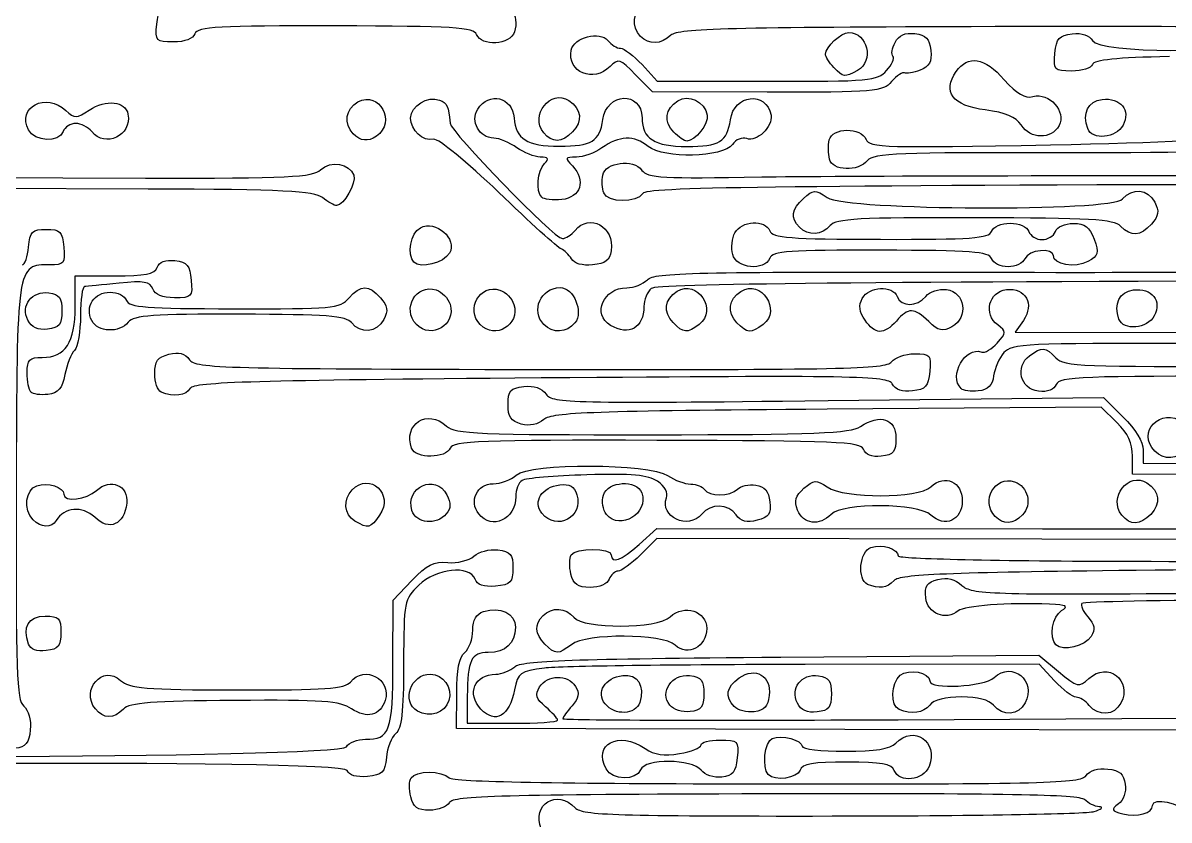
# Model space of a CAD drawing. Extents: x 25 to 242, y 39 to 365.
# Drawn here: x 56.29 to 101.61, y 164 to 195.54 of the extents above; entities that cross this region are included whole.
import ezdxf

# ---------------------------------------------------------------- set-up
doc = ezdxf.new("R2010")
doc.units = 0
doc.layers.add('Layer_1', color=7, linetype='CONTINUOUS')

msp = doc.modelspace()

# ---------------------------------------------------------------- linework, layer by layer
at = {"layer": 'Layer_1', "color": 7}
for points in [[(61.586963, 195.490803)], [(80.711183, 195.008483)], [(97.097309, 194.337993)], [(88.350513, 193.779483)], [(56.516503, 191.303653)], [(95.759639, 191.501353)], [(98.390399, 191.358273)], [(69.351503, 191.152393)], [(76.883083, 191.190683)], [(82.027773, 191.216303)], [(68.133453, 188.627273)], [(76.806663, 188.641383)], [(79.259513, 188.813373)], [(86.991893, 187.458353)], [(84.354973, 186.378323)], [(71.754923, 186.073043)], [(77.979563, 186.205333)], [(56.490073, 183.772923)], [(59.014673, 183.761923)], [(71.849673, 183.610563)], [(74.371363, 183.605563)], [(76.893053, 183.600583)], [(82.004263, 183.680573)], [(84.525953, 183.675573)], [(99.627729, 183.820173)], [(61.765013, 180.930883)], [(93.383959, 181.070293)], [(56.695373, 175.881743)], [(69.419303, 175.828873)], [(71.676403, 176.248093)], [(74.314363, 176.114173)], [(76.813143, 176.137183)], [(79.366113, 176.093013)], [(94.731479, 176.016393)], [(99.741369, 176.060013)], [(89.690193, 173.325373)], [(56.513973, 170.963653)], [(76.931753, 170.962613)], [(79.311323, 168.595143)], [(86.913423, 168.625903)], [(71.894853, 168.308543)], [(81.867463, 168.546943)], [(84.420083, 168.492243)], [(90.935603, 168.371763)], [(79.355833, 166.019693)], [(85.761573, 165.795903)]]:
    msp.add_lwpolyline(points, close=True, dxfattribs=at)
for points in [[(80.770733, 193.887923), (81.372703, 193.240243), (85.713763, 193.231243)], [(85.721623, 192.800303), (81.179593, 192.810303), (80.519513, 193.490083)], [(61.245703, 188.965123), (54.764883, 188.985723), (53.661033, 189.957653)], [(53.756603, 190.197993), (54.595333, 189.417003), (61.145083, 189.403103)], [(88.179983, 190.153603), (88.180233, 190.153613)], [(58.360753, 184.313683), (58.364753, 185.535633), (59.918323, 185.532633)], [(79.530233, 183.569013), (79.530233, 183.569163)], [(89.587073, 183.779173), (89.587073, 183.779673)], [(95.847479, 183.765723), (95.528909, 183.302153), (102.344659, 183.287653)], [(56.608873, 180.933173), (56.608683, 180.932883)], [(88.130063, 180.596693), (99.011799, 180.720983), (99.797399, 179.944023)], [(99.544549, 179.724763), (98.926539, 180.335043), (88.093273, 180.253543)], [(71.662923, 178.707983), (71.662923, 178.707633)], [(100.581379, 178.641973), (100.579379, 178.116883), (106.227449, 178.104883)], [(106.029879, 177.674363), (100.158339, 177.686863), (100.160339, 178.400683)], [(86.924523, 176.259593), (86.924523, 176.259263)], [(80.656603, 174.904983), (81.353673, 175.529293), (96.603409, 175.526293)], [(102.859269, 172.972543), (111.896709, 173.037443), (112.353369, 173.537343), (112.810029, 174.037243), (112.301769, 174.561133), (111.793519, 175.085023), (96.575779, 175.109923), (81.358053, 175.134823), (80.707943, 174.492113)], [(70.925243, 170.204063), (70.933243, 172.698953), (71.671373, 173.474023)], [(97.134939, 170.929983), (97.134899, 170.930343)], [(86.264473, 170.444673), (96.454679, 170.524473), (97.241079, 169.873153)], [(97.082539, 169.512353), (96.477339, 170.163503), (87.221103, 170.154503)], [(104.662209, 167.012633), (104.138539, 167.552413), (88.788733, 167.585013), (73.438923, 167.617613), (73.442923, 168.991743)], [(73.862893, 168.891883), (73.859893, 167.832183), (75.646093, 167.828183)], [(59.160063, 168.394453), (59.160063, 168.394133)], [(74.401963, 168.387213), (74.401963, 168.387433)], [(90.896983, 167.971163), (104.151279, 168.037563), (104.868939, 167.320623)]]:
    msp.add_lwpolyline(points, dxfattribs=at)
for points in [[(61.586963, 195.490793), (61.640863, 196.045863), (61.761453, 196.206083), (62.168803, 196.264153)], [(74.949653, 196.327583), (75.511913, 196.467463), (75.935843, 195.844893), (75.728843, 195.183283)], [(80.711183, 195.008463), (80.334173, 195.397073), (80.410293, 195.999743), (80.867943, 196.249483)], [(62.245253, 194.789143), (61.552403, 194.790143), (61.522063, 194.822943), (61.586963, 195.490803)], [(68.663273, 195.421903), (64.014673, 195.431903), (63.197613, 195.386103), (63.093543, 195.110543)], [(74.230993, 195.086883), (74.128643, 195.362883), (73.311883, 195.412033), (68.663273, 195.421903)], [(94.736179, 195.392413), (84.279523, 195.365913), (82.192153, 195.310813), (81.913603, 195.054383)], [(107.308969, 195.166413), (107.245569, 195.363303), (104.278709, 195.416643), (94.736179, 195.392413)], [(63.093543, 195.110543), (63.017643, 194.909673), (62.697023, 194.788173), (62.245253, 194.789143)], [(75.728843, 195.183283), (75.566833, 194.665433), (74.414783, 194.591283), (74.230993, 195.086883)], [(77.970783, 194.460553), (78.067583, 194.967113), (79.104523, 195.237253), (79.424793, 194.839353)], [(81.913603, 195.054383), (81.507273, 194.680283), (81.046643, 194.662693), (80.711183, 195.008483)], [(88.021923, 194.303453), (88.022713, 194.580173), (88.648283, 195.163983), (88.943233, 195.163353)], [(88.943233, 195.163353), (89.691633, 195.161353), (89.957923, 194.023903), (89.294593, 193.661933)], [(90.776773, 194.769993), (90.926463, 195.054753), (91.171853, 195.163703), (91.558493, 195.117063)], [(91.558493, 195.117063), (91.997593, 195.064063), (92.136343, 194.917863), (92.186833, 194.454833)], [(97.097349, 194.338033), (97.155049, 194.932203), (97.258089, 195.048793), (97.777999, 195.108443)], [(97.777999, 195.108443), (98.174389, 195.153943), (98.455919, 195.058243), (98.575629, 194.837423)], [(79.511383, 193.815423), (78.857533, 193.148513), (77.804333, 193.589553), (77.970783, 194.460553)], [(79.424793, 194.839353), (79.558803, 194.672873), (79.781013, 194.536423), (79.918603, 194.536123)], [(79.918603, 194.536123), (80.056193, 194.535853), (80.439653, 194.244143), (80.770733, 193.887923)], [(90.689573, 194.219923), (90.617473, 194.294223), (90.656773, 194.541713), (90.776773, 194.769993)], [(92.186833, 194.454833), (92.236733, 193.997193), (92.139533, 193.817453), (91.764113, 193.673033)], [(98.575629, 194.837423), (98.843709, 194.342863), (104.514779, 194.314403), (104.700699, 194.806623)], [(80.519513, 193.490083), (79.905953, 194.122513), (79.834943, 194.145433), (79.511383, 193.815423)], [(88.350513, 193.779483), (88.169473, 193.966083), (88.021613, 194.201873), (88.021923, 194.303453)], [(90.437693, 193.653463), (90.648273, 193.890753), (90.761613, 194.145663), (90.689573, 194.219923)], [(93.195939, 193.619383), (93.655379, 194.287913), (94.309819, 194.174923), (95.094739, 193.291533)], [(97.760569, 193.636323), (97.062109, 193.637323), (97.032329, 193.669323), (97.097309, 194.337993)], [(101.620309, 194.208133), (99.554419, 194.168333), (98.635869, 194.073213), (98.576669, 193.892953)], [(85.713763, 193.231243), (89.792383, 193.222243), (90.077983, 193.248143), (90.437693, 193.653463)], [(89.294593, 193.661933), (88.768013, 193.374573), (88.739933, 193.378083), (88.350513, 193.779483)], [(91.147313, 193.563123), (91.076213, 193.605823), (90.848303, 193.449473), (90.640843, 193.215703)], [(91.764113, 193.673033), (91.495973, 193.569883), (91.218423, 193.520423), (91.147313, 193.563123)], [(94.341049, 192.096933), (93.043549, 192.265503), (92.636981, 192.806053), (93.195939, 193.619383)], [(98.576669, 193.892953), (98.530069, 193.750943), (98.162779, 193.635463), (97.760569, 193.636323)], [(90.640843, 193.215703), (90.287313, 192.817313), (89.978713, 192.791253), (85.721623, 192.800303)], [(95.094739, 193.291533), (95.600239, 192.722603), (95.907659, 192.542023), (96.226419, 192.626743)], [(56.516503, 191.303743), (56.048193, 192.207343), (57.205943, 192.810883), (57.995293, 192.074633)], [(69.541023, 192.411293), (70.390303, 192.874733), (71.068673, 191.614513), (70.270143, 191.056793)], [(71.622963, 191.775933), (71.623963, 192.248933), (72.301333, 192.668943), (72.765733, 192.485013)], [(74.274433, 192.122383), (74.714443, 192.834233), (75.657133, 192.610073), (75.714173, 191.780033)], [(76.883083, 191.190703), (76.327003, 191.881553), (77.150213, 192.939233), (77.876863, 192.467543)], [(79.220293, 191.712803), (79.375673, 192.793183), (80.757603, 192.857923), (80.770973, 191.785503)], [(82.184743, 192.458403), (82.614113, 192.734193), (83.248203, 192.425003), (83.349243, 191.890663)], [(84.263663, 191.702133), (84.409573, 192.716673), (85.686233, 192.862233), (85.870933, 191.885383)], [(96.226419, 192.626743), (96.872129, 192.798363), (97.552469, 192.038563), (97.256779, 191.476053)], [(98.963509, 192.511723), (99.688729, 192.596823), (100.101499, 192.085233), (99.788289, 191.489393)], [(58.917403, 192.085933), (59.582693, 192.530553), (60.352793, 192.450013), (60.448593, 191.925813)], [(69.351503, 191.152403), (68.965083, 191.550703), (69.054693, 192.145903), (69.541023, 192.411293)], [(72.765733, 192.485013), (73.078373, 192.361183), (73.129003, 192.250253), (73.179543, 191.578293)], [(77.876863, 192.467543), (78.377063, 192.142843), (78.436973, 191.643873), (78.026073, 191.224783)], [(82.027773, 191.216303), (81.619503, 191.637133), (81.682523, 192.135843), (82.184743, 192.458403)], [(98.390399, 191.358273), (98.169019, 191.955243), (98.413399, 192.447133), (98.963509, 192.511723)], [(57.995293, 192.074633), (58.344913, 191.748533), (58.413713, 191.749373), (58.917403, 192.085933)], [(60.448593, 191.925813), (60.603113, 191.080293), (59.547123, 190.575123), (59.012793, 191.238953)], [(72.536643, 190.934083), (72.106213, 190.844083), (71.621443, 191.290773), (71.622963, 191.775933)], [(74.907193, 190.982023), (74.336053, 190.994323), (73.977073, 191.641313), (74.274433, 192.122383)], [(75.714173, 191.780033), (75.771473, 190.946413), (76.223313, 190.663853), (77.503483, 190.661133)], [(77.503483, 190.661133), (78.785533, 190.658133), (79.096003, 190.848593), (79.220293, 191.712803)], [(80.770973, 191.785503), (80.781273, 190.957283), (81.257063, 190.653203), (82.546853, 190.650463)], [(82.546853, 190.650463), (83.828913, 190.647463), (84.139383, 190.837923), (84.263663, 191.702133)], [(83.349243, 191.890663), (83.412643, 191.555593), (82.872463, 190.865153), (82.547523, 190.865843)], [(85.870933, 191.885383), (85.955333, 191.439063), (85.298703, 190.806293), (84.910653, 190.959993)], [(95.759639, 191.501383), (95.552999, 191.822473), (95.149419, 191.991903), (94.341049, 192.096933)], [(57.886093, 191.241353), (57.717143, 190.793983), (56.758033, 190.837653), (56.516503, 191.303653)], [(58.380123, 191.563503), (58.175493, 191.564033), (57.953173, 191.418953), (57.886093, 191.241353)], [(59.012793, 191.238953), (58.869463, 191.417023), (58.584763, 191.563053), (58.380123, 191.563503)], [(73.179543, 191.578293), (73.206343, 191.221743), (77.302953, 187.006013), (77.623933, 187.004653)], [(88.173233, 190.907763), (88.279283, 191.407413), (89.443463, 191.424903), (89.627133, 190.929563)], [(97.256779, 191.476053), (96.963339, 190.917843), (96.126079, 190.932003), (95.759639, 191.501353)], [(99.788289, 191.489393), (99.517649, 190.974533), (98.565819, 190.885253), (98.390399, 191.358273)], [(70.270143, 191.056793), (69.940693, 190.826693), (69.636813, 190.858323), (69.351503, 191.152393)], [(75.097683, 188.840973), (73.863613, 190.028653), (72.711133, 190.970553), (72.536643, 190.934083)], [(75.821823, 190.603013), (75.539673, 190.806703), (75.128093, 190.977253), (74.907193, 190.982023)], [(78.026073, 191.224783), (77.602713, 190.792973), (77.212583, 190.781343), (76.883083, 191.190683)], [(81.016653, 190.651923), (80.455963, 191.102513), (79.867463, 191.083653), (79.180843, 190.593123)], [(82.547523, 190.865843), (82.448423, 190.866053), (82.214573, 191.023763), (82.027773, 191.216303)], [(84.910653, 190.959993), (84.737713, 191.028493), (84.482793, 190.926393), (84.344143, 190.733123)], [(88.180233, 190.153613), (88.132533, 190.361103), (88.129433, 190.700473), (88.173233, 190.907763)], [(89.627133, 190.929563), (89.746113, 190.608733), (90.399973, 190.589663), (96.922079, 190.716733)], [(96.922079, 190.716733), (101.338109, 190.802733), (104.187459, 190.941923), (104.349939, 191.079473)], [(76.750363, 190.231803), (76.521803, 190.232333), (76.103963, 190.399333), (75.821823, 190.603013)], [(79.180843, 190.593123), (78.899583, 190.392173), (78.447343, 190.228243), (78.175863, 190.228813)], [(84.344143, 190.733123), (83.968793, 190.209883), (81.637503, 190.153013), (81.016653, 190.651923)], [(97.150689, 190.403853), (91.008493, 190.416953), (89.913783, 190.371853), (89.689703, 190.096503)], [(104.611689, 190.711203), (104.387609, 190.435903), (103.292899, 190.390803), (97.150689, 190.403853)], [(68.065123, 189.731033), (68.472133, 190.106743), (69.198313, 189.984083), (69.374153, 189.509893)], [(76.806663, 188.641393), (76.570673, 188.884643), (76.634893, 189.689313), (76.912933, 189.972903)], [(76.912933, 189.972903), (77.109693, 190.173583), (77.073563, 190.231113), (76.750363, 190.231803)], [(78.022563, 189.879083), (78.567783, 189.317103), (78.344413, 188.623693), (77.594413, 188.549983)], [(78.175863, 190.228813), (77.720273, 190.229813), (77.708463, 190.202813), (78.022563, 189.879083)], [(79.217553, 189.513713), (79.314953, 190.031283), (80.438803, 190.170893), (80.768143, 189.706343)], [(89.689703, 190.096503), (89.318693, 189.640683), (88.288973, 189.679613), (88.179983, 190.153603)], [(61.145083, 189.403103), (66.837173, 189.391003), (67.743303, 189.433903), (68.065123, 189.731033)], [(69.374153, 189.509893), (69.485423, 189.209853), (68.978293, 188.309133), (68.698433, 188.309733)], [(79.259553, 188.813363), (79.196153, 188.984333), (79.177253, 189.299493), (79.217553, 189.513713)], [(80.768143, 189.706343), (80.977073, 189.411653), (81.595523, 189.377593), (85.505883, 189.445423)], [(85.505883, 189.445423), (87.979483, 189.488323), (100.037229, 189.515123), (112.300879, 189.505023)], [(68.133453, 188.627293), (67.796553, 188.889913), (66.611223, 188.948053), (61.245703, 188.965123)], [(108.002089, 189.156973), (85.596803, 189.095073), (80.936913, 189.032423), (80.796903, 188.791073)], [(99.771989, 188.573093), (100.146519, 189.033243), (100.769429, 188.970273), (101.041799, 188.444733)], [(68.698433, 188.309733), (68.611533, 188.309913), (68.357253, 188.452823), (68.133453, 188.627273)], [(77.573593, 186.595603), (77.445923, 186.642903), (76.331763, 187.653293), (75.097683, 188.840973)], [(77.594413, 188.549983), (77.243413, 188.515483), (76.888933, 188.556983), (76.806663, 188.641383)], [(80.796903, 188.791073), (80.571143, 188.401923), (79.405833, 188.418813), (79.259513, 188.813373)], [(86.991893, 187.458273), (86.633253, 187.827943), (86.681013, 188.154423), (87.158163, 188.594893)], [(87.158163, 188.594893), (87.545913, 188.952833), (87.609833, 188.954963), (88.096503, 188.626293)], [(88.096503, 188.626293), (88.848293, 188.118563), (99.363029, 188.070653), (99.771989, 188.573093)], [(101.041799, 188.444733), (101.227579, 188.086263), (101.200699, 187.912023), (100.908859, 187.583163)], [(72.010203, 187.436293), (72.604573, 187.760633), (73.491533, 186.988713), (73.161173, 186.434603)], [(78.123483, 187.326283), (78.697323, 188.031303), (79.689963, 187.477363), (79.555583, 186.527113)], [(84.445613, 187.239963), (84.696373, 187.716993), (85.653663, 187.765633), (85.822653, 187.309963)], [(93.926439, 187.831413), (89.335753, 187.841413), (88.431993, 187.792013), (88.210903, 187.520353)], [(99.693579, 187.495963), (99.430429, 187.767203), (98.493309, 187.821713), (93.926439, 187.831413)], [(94.590399, 187.291333), (94.660299, 187.476523), (94.974499, 187.613723), (95.326899, 187.612973)], [(95.326899, 187.612973), (95.679299, 187.612183), (95.992599, 187.473693), (96.061379, 187.288213)], [(97.112089, 187.285983), (97.180489, 187.467103), (97.493559, 187.608363), (97.824989, 187.607663)], [(97.824989, 187.607663), (98.284009, 187.606663), (98.466829, 187.466893), (98.643869, 186.981483)], [(56.516043, 186.670843), (56.576243, 187.290143), (56.656863, 187.370803), (57.214503, 187.369623)], [(57.214503, 187.369623), (57.772143, 187.368623), (57.852273, 187.287423), (57.908593, 186.667883)], [(71.754923, 186.073043), (71.459173, 186.377883), (71.617213, 187.221853), (72.010203, 187.436293)], [(77.623933, 187.004653), (77.754253, 187.004123), (77.979053, 187.148833), (78.123483, 187.326283)], [(84.355013, 186.378293), (84.290513, 186.634603), (84.331313, 187.022353), (84.445613, 187.239963)], [(85.822653, 187.309963), (85.923823, 187.037153), (86.610113, 186.985093), (90.205523, 186.977453)], [(88.210903, 187.520353), (87.894693, 187.131853), (87.336173, 187.103423), (86.991893, 187.458353)], [(90.205523, 186.977453), (93.800919, 186.969453), (94.487529, 187.018953), (94.590399, 187.291333)], [(96.061379, 187.288213), (96.127379, 187.110313), (96.363309, 186.964373), (96.585729, 186.963903)], [(96.585729, 186.963903), (96.808139, 186.963373), (97.044999, 187.108363), (97.112089, 187.285983)], [(100.908859, 187.583163), (100.468769, 187.087233), (100.114739, 187.061823), (99.693579, 187.495963)], [(98.643869, 186.981483), (98.845919, 186.427523), (98.817889, 186.327143), (98.397009, 186.097483)], [(56.273673, 185.971093), (56.369573, 185.970893), (56.478633, 186.285783), (56.516043, 186.670843)], [(57.908593, 186.667883), (57.967193, 186.022763), (57.923993, 185.967593), (57.361093, 185.968783)], [(73.161173, 186.434603), (72.921463, 186.032533), (72.019263, 185.800563), (71.754923, 186.073043)], [(77.979563, 186.205333), (77.883963, 186.372703), (77.701273, 186.548323), (77.573593, 186.595603)], [(79.555583, 186.527113), (79.501683, 186.145773), (79.330893, 186.015573), (78.819383, 185.965813)], [(85.819293, 186.232643), (85.621393, 185.708643), (84.495393, 185.820663), (84.354973, 186.378323)], [(90.204173, 186.546523), (86.608773, 186.554523), (85.922163, 186.505023), (85.819293, 186.232643)], [(94.587039, 186.214013), (94.485869, 186.486823), (93.799579, 186.538893), (90.204173, 186.546523)], [(97.033109, 186.331073), (97.034109, 186.664603), (96.037229, 186.558583), (95.906039, 186.211213)], [(98.397009, 186.097483), (97.905179, 185.829093), (97.032009, 185.978643), (97.033109, 186.331073)], [(57.361093, 185.968783), (56.045873, 185.971783), (56.054543, 186.029883), (56.026343, 176.985363)], [(59.918323, 185.532633), (61.134933, 185.529633), (61.499533, 185.602533), (61.599313, 185.866693)], [(61.599313, 185.866693), (61.682413, 186.086693), (61.928093, 186.179863), (62.305583, 186.134523)], [(62.305583, 186.134523), (62.788263, 186.076523), (62.895033, 185.948603), (62.948123, 185.364603)], [(78.819383, 185.965813), (78.410963, 185.926113), (78.086163, 186.018713), (77.979563, 186.205333)], [(93.415399, 185.677063), (104.570119, 185.653363), (105.492349, 185.679063), (105.052269, 185.996373)], [(95.245529, 185.889423), (94.949329, 185.889953), (94.653009, 186.036123), (94.587039, 186.214013)], [(95.906039, 186.211213), (95.838939, 186.033603), (95.541729, 185.888793), (95.245529, 185.889423)], [(61.429863, 185.015913), (61.323613, 185.302393), (61.085653, 185.342683), (60.094693, 185.241973)], [(62.948123, 185.364603), (63.008823, 184.696473), (62.978323, 184.664273), (62.285463, 184.665743)], [(80.169803, 185.058803), (80.443893, 185.058273), (80.810443, 185.202883), (80.984363, 185.380273)], [(80.984363, 185.380273), (81.258133, 185.659503), (82.926853, 185.699343), (93.415399, 185.677063)], [(111.239869, 185.345473), (89.445463, 185.295973), (81.347063, 185.211973), (81.136073, 185.033343)], [(82.161223, 184.922643), (82.948093, 185.428043), (83.783553, 184.172443), (83.032933, 183.612573)], [(84.682913, 184.917643), (85.469783, 185.423033), (86.305243, 184.167443), (85.554623, 183.607573)], [(56.490073, 183.772923), (56.189053, 184.353743), (56.652063, 184.956403), (57.323513, 184.857753)], [(58.731183, 185.111993), (58.644483, 185.107993), (58.571953, 184.590683), (58.569993, 183.962603)], [(60.094693, 185.241973), (59.431453, 185.174573), (58.817873, 185.116083), (58.731183, 185.111993)], [(59.014673, 183.761923), (58.733323, 184.304773), (59.112073, 184.887323), (59.745503, 184.885973)], [(59.745503, 184.885973), (60.032333, 184.885443), (60.320983, 184.739313), (60.386953, 184.561413)], [(62.285463, 184.665743), (61.810393, 184.666743), (61.514423, 184.787883), (61.429863, 185.015913)], [(69.184113, 184.650463), (69.661823, 185.188773), (69.966763, 185.192513), (70.429193, 184.665763)], [(71.849673, 183.610563), (71.258723, 184.219693), (71.839673, 185.232663), (72.631633, 184.973113)], [(72.631633, 184.973113), (72.862183, 184.897513), (73.110153, 184.641933), (73.182663, 184.405143)], [(74.371363, 183.605563), (73.780403, 184.214693), (74.361363, 185.227653), (75.153313, 184.968113)], [(75.153313, 184.968113), (75.383873, 184.892513), (75.631833, 184.636923), (75.704343, 184.400133)], [(76.893053, 183.600563), (76.362533, 184.147393), (76.763843, 185.066003), (77.532543, 185.064363)], [(77.532543, 185.064363), (78.070173, 185.063363), (78.471853, 184.104643), (78.117253, 183.668983)], [(79.530233, 183.569163), (78.787503, 184.015133), (79.236453, 185.060793), (80.169803, 185.058803)], [(81.136073, 185.033343), (80.977313, 184.898943), (80.846763, 184.577853), (80.845963, 184.319803)], [(82.004263, 183.680533), (81.595993, 184.101363), (81.659013, 184.600073), (82.161223, 184.922643)], [(84.525953, 183.675533), (84.117673, 184.096363), (84.180693, 184.595073), (84.682913, 184.917643)], [(89.480173, 184.641763), (89.731653, 185.120183), (90.688683, 185.169843), (90.858003, 184.713263)], [(91.993553, 184.721263), (92.144613, 184.906853), (92.505901, 185.025543), (92.808149, 184.988863)], [(92.808149, 184.988863), (93.544679, 184.899463), (93.694059, 183.884543), (93.024459, 183.519153)], [(94.833769, 183.588463), (94.261089, 184.020043), (94.477789, 184.904463), (95.176099, 184.985673)], [(95.176099, 184.985673), (95.937429, 185.074173), (96.297319, 184.420273), (95.847479, 183.765723)], [(99.627729, 183.820173), (99.406349, 184.417153), (99.650729, 184.909043), (100.200839, 184.973633)], [(100.200839, 184.973633), (100.926059, 185.058833), (101.338839, 184.547143), (101.025619, 183.951303)], [(57.323513, 184.857753), (57.737773, 184.796853), (57.836473, 184.657563), (57.834843, 184.135943)], [(60.386953, 184.561413), (60.487973, 184.289023), (61.161623, 184.236573), (64.654663, 184.229153)], [(64.654663, 184.229153), (68.535543, 184.221153), (68.826983, 184.248053), (69.184113, 184.650463)], [(70.429193, 184.665763), (70.718973, 184.335663), (70.744773, 184.161313), (70.556753, 183.803633)], [(89.587073, 183.779673), (89.359853, 184.114303), (89.329893, 184.355883), (89.480173, 184.641763)], [(90.858003, 184.713263), (91.014083, 184.292383), (91.647933, 184.297123), (91.993553, 184.721263)], [(57.061073, 182.306423), (57.974393, 182.304423), (58.356333, 182.894363), (58.360753, 184.313683)], [(57.834843, 184.135943), (57.832843, 183.594953), (57.740843, 183.478863), (57.268873, 183.423973)], [(64.874223, 184.013233), (61.440493, 184.020233), (60.677473, 183.966233), (60.460263, 183.699423)], [(69.286163, 183.680673), (69.070613, 183.948463), (68.307943, 184.005953), (64.874223, 184.013233)], [(73.182663, 184.405143), (73.431623, 183.592153), (72.440633, 183.001433), (71.849673, 183.610563)], [(75.704343, 184.400133), (75.953303, 183.587143), (74.962323, 182.996433), (74.371363, 183.605563)], [(80.845963, 184.319803), (80.842963, 183.475563), (80.249863, 183.136913), (79.530233, 183.569013)], [(92.105853, 183.722073), (91.526693, 184.282873), (91.307973, 184.286493), (90.825903, 183.743273)], [(57.268873, 183.423973), (56.882503, 183.379073), (56.637253, 183.488973), (56.490073, 183.772923)], [(58.569993, 183.962603), (58.567993, 183.334523), (58.461383, 182.713503), (58.332983, 182.582543)], [(60.460263, 183.699423), (60.101183, 183.258263), (59.256783, 183.294773), (59.014673, 183.761923)], [(70.556753, 183.803633), (70.281113, 183.279253), (69.657823, 183.218933), (69.286163, 183.680673)], [(78.117253, 183.668983), (77.796403, 183.274793), (77.239303, 183.243653), (76.893053, 183.600583)], [(83.032933, 183.612573), (82.544233, 183.248073), (82.415583, 183.256573), (82.004263, 183.680573)], [(85.554623, 183.607573), (85.065923, 183.243063), (84.937263, 183.251563), (84.525953, 183.675573)], [(90.825903, 183.743273), (90.334573, 183.189603), (89.980453, 183.199873), (89.587073, 183.779173)], [(93.024459, 183.519153), (92.647311, 183.313353), (92.492691, 183.347513), (92.105853, 183.722073)], [(94.814269, 182.870923), (95.185359, 183.289083), (95.186269, 183.322793), (94.833769, 183.588463)], [(101.025619, 183.951303), (100.754979, 183.436443), (99.803149, 183.347163), (99.627729, 183.820173)], [(93.383939, 181.070343), (92.887249, 181.582313), (93.551189, 182.759333), (94.199679, 182.516493)], [(94.199679, 182.516493), (94.323549, 182.470093), (94.600119, 182.629603), (94.814269, 182.870923)], [(102.387799, 182.856623), (96.004129, 182.870223), (95.378159, 182.839223), (95.076599, 182.495093)], [(96.095379, 182.373023), (96.584059, 182.737513), (96.709649, 182.727053), (97.137279, 182.286323)], [(56.461323, 181.697213), (56.463323, 182.224493), (56.544723, 182.307523), (57.061073, 182.306423)], [(58.332983, 182.582543), (58.204593, 182.451593), (58.034403, 182.020483), (57.954773, 181.624533)], [(61.504623, 181.664443), (61.506623, 182.160463), (61.621353, 182.318043), (62.065063, 182.431203)], [(62.065063, 182.431203), (62.463973, 182.532923), (62.696793, 182.470303), (62.879843, 182.212133)], [(62.879843, 182.212133), (63.115083, 181.880313), (64.254923, 181.848863), (76.767853, 181.828753)], [(90.633893, 182.128463), (90.762773, 182.305353), (91.171103, 182.449443), (91.541313, 182.448643)], [(91.541313, 182.448643), (92.174123, 182.447643), (92.210343, 182.405343), (92.146383, 181.747093)], [(95.076599, 182.495093), (94.895209, 182.288093), (94.713789, 181.876403), (94.673429, 181.580223)], [(96.439739, 180.969413), (95.724139, 181.055313), (95.508299, 181.935133), (96.095379, 182.373023)], [(97.137279, 182.286323), (97.461139, 181.952493), (98.181929, 181.923403), (105.180579, 181.961713)], [(76.767853, 181.828753), (88.614823, 181.809753), (90.430263, 181.848953), (90.633893, 182.128463)], [(92.146383, 181.747093), (92.088683, 181.152933), (91.985643, 181.036343), (91.465733, 180.976693)], [(56.608683, 180.932883), (56.526583, 181.017483), (56.460273, 181.361453), (56.461323, 181.697213)], [(57.954773, 181.624533), (57.842383, 181.065583), (57.692413, 180.890603), (57.284073, 180.841973)], [(61.765013, 180.930883), (61.620733, 180.990983), (61.503553, 181.321053), (61.504623, 181.664443)], [(76.777533, 181.490183), (65.496623, 181.396883), (63.049983, 181.324813), (62.910823, 181.081513)], [(90.664193, 181.254923), (90.492033, 181.572553), (89.260763, 181.593413), (76.777533, 181.490183)], [(94.673429, 181.580223), (94.620029, 181.188543), (94.454609, 181.024643), (94.066639, 180.979093)], [(105.192539, 181.557773), (98.196759, 181.572673), (97.258579, 181.535273), (97.146019, 181.237243)], [(57.284073, 180.841973), (56.994803, 180.807473), (56.690963, 180.848973), (56.608873, 180.933173)], [(62.910823, 181.081513), (62.742303, 180.786893), (62.262333, 180.723793), (61.765013, 180.930883)], [(75.475033, 180.442313), (75.477033, 180.987373), (75.566233, 181.089213), (76.097293, 181.150023)], [(76.097293, 181.150023), (76.505323, 181.196723), (76.808393, 181.092923), (76.982973, 180.846723)], [(76.982973, 180.846723), (77.231273, 180.496493), (77.948633, 180.480403), (88.130063, 180.596693)], [(91.465733, 180.976693), (91.064903, 180.930693), (90.787803, 181.026893), (90.664193, 181.254923)], [(94.066639, 180.979093), (93.773259, 180.944693), (93.466059, 180.986093), (93.383959, 181.070293)], [(97.146019, 181.237243), (97.062919, 181.017243), (96.817239, 180.924073), (96.439739, 180.969413)], [(75.997963, 179.666783), (75.586753, 179.775553), (75.473463, 179.943563), (75.475033, 180.442313)], [(71.662923, 178.707633), (71.309653, 179.660233), (72.295413, 180.288483), (73.045533, 179.588813)], [(88.093273, 180.253543), (78.875373, 180.184243), (77.205063, 180.124033), (76.891453, 179.849993)], [(89.406873, 179.572433), (90.185463, 180.086043), (90.813863, 179.879363), (90.811463, 179.110473)], [(99.797399, 179.944023), (100.284099, 179.462683), (100.582389, 178.967273), (100.581379, 178.641973)], [(101.043749, 178.590273), (100.304979, 179.351773), (101.274839, 180.348253), (102.167809, 179.745163)], [(73.045533, 179.588813), (73.376723, 179.279903), (74.308983, 179.240543), (81.170143, 179.245773)], [(76.891453, 179.849993), (76.658083, 179.646063), (76.330343, 179.578863), (75.997963, 179.666783)], [(81.170143, 179.245773), (87.661253, 179.250773), (88.999633, 179.303773), (89.406873, 179.572433)], [(100.160339, 178.400683), (100.162339, 178.909853), (99.985389, 179.289443), (99.544549, 179.724763)], [(81.354803, 179.022833), (74.397143, 179.037633), (73.292863, 178.996233), (73.187393, 178.716983)], [(89.525553, 178.667853), (89.414813, 178.966473), (88.465283, 179.007733), (81.354803, 179.022833)], [(90.811463, 179.110473), (90.809463, 178.565163), (90.718863, 178.453593), (90.230153, 178.397023)], [(73.187393, 178.716983), (73.029163, 178.298023), (71.817573, 178.290593), (71.662923, 178.707983)], [(90.230153, 178.397023), (89.852373, 178.353323), (89.607263, 178.447523), (89.525553, 178.667853)], [(102.204499, 178.645773), (101.994439, 178.263513), (101.388829, 178.234553), (101.043749, 178.590273)], [(75.801413, 177.647743), (76.329163, 178.134923), (81.055833, 178.119493), (81.783263, 177.628243)], [(69.307563, 177.061553), (70.016303, 177.784423), (70.975243, 176.900773), (70.396283, 176.058323)], [(71.676433, 176.248093), (71.391693, 177.177943), (72.610013, 177.725433), (73.054673, 176.867453)], [(74.885223, 177.308263), (75.186163, 177.307733), (75.598453, 177.460393), (75.801413, 177.647743)], [(78.585693, 177.658663), (77.313233, 177.621363), (76.161543, 177.521133), (76.026373, 177.435933)], [(81.379923, 177.401853), (81.006843, 177.653813), (80.381363, 177.711293), (78.585693, 177.658663)], [(92.192323, 177.183543), (92.749879, 177.698233), (93.432869, 177.388933), (93.430489, 176.622823)], [(94.731479, 176.016433), (94.145779, 176.620143), (94.719979, 177.639143), (95.501499, 177.382903)], [(99.741369, 176.060033), (99.185289, 176.750883), (100.008499, 177.808563), (100.735149, 177.336873)], [(56.695373, 175.881773), (56.308943, 176.280083), (56.394283, 177.085923), (56.838083, 177.229263)], [(56.838083, 177.229263), (57.285993, 177.373933), (57.918233, 177.175363), (57.917343, 176.890353)], [(59.199583, 177.037833), (59.752323, 177.548083), (60.482703, 177.241113), (60.397613, 176.534313)], [(74.314363, 176.114083), (73.915503, 176.609603), (74.250163, 177.309613), (74.885223, 177.308263)], [(76.026373, 177.435933), (75.891213, 177.350733), (75.779943, 177.063743), (75.779113, 176.798173)], [(76.813143, 176.137183), (76.442913, 176.597153), (76.805143, 177.175073), (77.517393, 177.261343)], [(77.517393, 177.261343), (77.913473, 177.309343), (78.093093, 177.206243), (78.195303, 176.872503)], [(79.243443, 176.857763), (79.417223, 177.413203), (80.559763, 177.477753), (80.757943, 176.943363)], [(81.737753, 176.751973), (81.812253, 176.949213), (81.671453, 177.204983), (81.379923, 177.401853)], [(81.783263, 177.628243), (82.056623, 177.443633), (82.467143, 177.292183), (82.695543, 177.291703)], [(82.695543, 177.291703), (82.923943, 177.291173), (83.168963, 177.193703), (83.240023, 177.075083)], [(84.539723, 177.090583), (84.665493, 177.218853), (84.991963, 177.290893), (85.265213, 177.250643)], [(85.265213, 177.250643), (85.627323, 177.197343), (85.779383, 177.018823), (85.826003, 176.592333)], [(87.173513, 177.125643), (87.567943, 177.471693), (87.652963, 177.476483), (88.095573, 177.177543)], [(88.095573, 177.177543), (88.787013, 176.710563), (91.684653, 176.714573), (92.192323, 177.183543)], [(95.501499, 177.382903), (96.034399, 177.208163), (96.207429, 176.478623), (95.811699, 176.074993)], [(100.735149, 177.336873), (101.235349, 177.012173), (101.295259, 176.513203), (100.884369, 176.094113)], [(56.026343, 176.985363), (56.004043, 169.841023), (56.042543, 168.751483), (56.325863, 168.509173)], [(57.917343, 176.890353), (57.916343, 176.570493), (58.803903, 176.672583), (59.199583, 177.037833)], [(69.419303, 175.828873), (68.995373, 176.083423), (68.940633, 176.687303), (69.307563, 177.061553)], [(73.054673, 176.867453), (73.225943, 176.536993), (73.220613, 176.342643), (73.033973, 176.113363)], [(75.779113, 176.798173), (75.776113, 175.895543), (74.841653, 175.459093), (74.314363, 176.114173)], [(78.195303, 176.872503), (78.467323, 175.984213), (77.395333, 175.413903), (76.813143, 176.137183)], [(79.366113, 176.092983), (79.222763, 176.271073), (79.167563, 176.615233), (79.243443, 176.857763)], [(80.757943, 176.943363), (81.055883, 176.139963), (79.897823, 175.432433), (79.366113, 176.093013)], [(83.131923, 176.105783), (82.606353, 175.460063), (81.451913, 175.995133), (81.737753, 176.751973)], [(83.240023, 177.075083), (83.412063, 176.787803), (84.252703, 176.797813), (84.539723, 177.090583)], [(86.924523, 176.259263), (86.780513, 176.635913), (86.836223, 176.829723), (87.173513, 177.125643)], [(59.132263, 175.979203), (58.643163, 176.442523), (57.930193, 176.382943), (57.607993, 175.851843)], [(60.397613, 176.534313), (60.294713, 175.679573), (59.716393, 175.425863), (59.132263, 175.979203)], [(84.494413, 176.071083), (84.179853, 176.514773), (83.479353, 176.532593), (83.131923, 176.105783)], [(85.826003, 176.592333), (85.878703, 176.110193), (85.789303, 175.981513), (85.318213, 175.861383)], [(92.188843, 176.067383), (91.681863, 176.540253), (88.707313, 176.561243), (88.250353, 176.095183)], [(93.430489, 176.622823), (93.428489, 175.856713), (92.743179, 175.550323), (92.188843, 176.067383)], [(57.607993, 175.851843), (57.423013, 175.546923), (57.006993, 175.560573), (56.695373, 175.881743)], [(70.396283, 176.058323), (70.038913, 175.538313), (69.941373, 175.515403), (69.419303, 175.828873)], [(73.033973, 176.113363), (72.654883, 175.647633), (71.835373, 175.728963), (71.676403, 176.248093)], [(85.318213, 175.861383), (84.907383, 175.756613), (84.675513, 175.815683), (84.494413, 176.071083)], [(88.250353, 176.095183), (87.785463, 175.621013), (87.137993, 175.701313), (86.924523, 176.259593)], [(95.811699, 176.074993), (95.433349, 175.689103), (95.068249, 175.669313), (94.731479, 176.016393)], [(100.884369, 176.094113), (100.461009, 175.662303), (100.070869, 175.650673), (99.741369, 176.060013)], [(96.603409, 175.526293), (110.383569, 175.524293), (111.880089, 175.490293), (112.132669, 175.176503)], [(89.822763, 174.788753), (90.270673, 174.933413), (90.902903, 174.734853), (90.902013, 174.449843)], [(74.124763, 174.442713), (74.317343, 174.616173), (74.743223, 174.726003), (75.071163, 174.686803)], [(75.071163, 174.686803), (75.578453, 174.626103), (75.667113, 174.519073), (75.665403, 173.969123)], [(77.960273, 173.733893), (77.890273, 174.023573), (77.895173, 174.362913), (77.971073, 174.487993)], [(77.971073, 174.487993), (78.146473, 174.777133), (79.555433, 174.785033), (79.554543, 174.496993)], [(79.554543, 174.496993), (79.553543, 174.119583), (79.939093, 174.262383), (80.656603, 174.904983)], [(80.707943, 174.492113), (80.350383, 174.138633), (79.954243, 173.849633), (79.827633, 173.849903)], [(89.690193, 173.325373), (89.267053, 173.501563), (89.370423, 174.642653), (89.822763, 174.788753)], [(100.162599, 174.237753), (108.258359, 174.220553), (109.465029, 174.260153), (109.751459, 174.552283)], [(71.671373, 173.474023), (72.264313, 174.096633), (72.543773, 174.237123), (73.092063, 174.188223)], [(74.169103, 173.527613), (73.956113, 174.101943), (72.630603, 173.960543), (71.944763, 173.290323)], [(73.092063, 174.188223), (73.470723, 174.154423), (73.930513, 174.267723), (74.124763, 174.442713)], [(90.902013, 174.449843), (90.901743, 174.339843), (94.868269, 174.249003), (100.162599, 174.237753)], [(75.665403, 173.969123), (75.663403, 173.397073), (75.584603, 173.315123), (74.978773, 173.256563)], [(78.720503, 173.205863), (78.224473, 173.206863), (78.059963, 173.321173), (77.960273, 173.733893)], [(79.827633, 173.849903), (79.701033, 173.850173), (79.542563, 173.705073), (79.475483, 173.527453)], [(100.311989, 173.875123), (92.830729, 173.792823), (90.971733, 173.715493), (90.737913, 173.477013)], [(92.470391, 173.517843), (92.846059, 173.613643), (93.144049, 173.539843), (93.419859, 173.282533)], [(109.774149, 173.648473), (109.617069, 173.938263), (108.493849, 173.965163), (100.311989, 173.875123)], [(71.944763, 173.290323), (71.363043, 172.721863), (71.353443, 172.672243), (71.345713, 170.193733)], [(74.978773, 173.256563), (74.507263, 173.210963), (74.255233, 173.295363), (74.169103, 173.527613)], [(79.475483, 173.527453), (79.404383, 173.339293), (79.089333, 173.205073), (78.720503, 173.205863)], [(90.737913, 173.477013), (90.440893, 173.174073), (90.153463, 173.132473), (89.690193, 173.325373)], [(91.986843, 172.793063), (91.934743, 173.269743), (92.024343, 173.404103), (92.470391, 173.517843)], [(93.419859, 173.282533), (93.791399, 172.935993), (94.505999, 172.912523), (102.859269, 172.972543)], [(93.270889, 172.275303), (92.786319, 171.870623), (92.055463, 172.165323), (91.986843, 172.793063)], [(105.046479, 172.706543), (101.325439, 172.698543), (98.226669, 172.635943), (98.160329, 172.568293)], [(74.081183, 171.506483), (74.082183, 171.922743), (74.214553, 172.154443), (74.503783, 172.247853)], [(74.503783, 172.247853), (75.166533, 172.461903), (75.764383, 172.167253), (75.762693, 171.627353)], [(76.857213, 172.089373), (77.203713, 172.442783), (77.762043, 172.411983), (78.075833, 172.022173)], [(81.885963, 172.039573), (82.440673, 172.551633), (83.330153, 172.270323), (83.328013, 171.583513)], [(96.885099, 172.540023), (95.228869, 172.607123), (93.518219, 172.481823), (93.270889, 172.275303)], [(97.134899, 170.930343), (96.851299, 171.222653), (96.989939, 172.069013), (97.357129, 172.287123)], [(97.357129, 172.287123), (97.654839, 172.463953), (97.564229, 172.512493), (96.885099, 172.540023)], [(98.160329, 172.568293), (98.094029, 172.500593), (98.200829, 172.261703), (98.397819, 172.037343)], [(56.513973, 170.963643), (56.264233, 171.637093), (56.519973, 172.067983), (57.169683, 172.066603)], [(57.169683, 172.066603), (57.726853, 172.065603), (57.797003, 171.992803), (57.795213, 171.418873)], [(76.931713, 170.962643), (76.538123, 171.368333), (76.513603, 171.738943), (76.857213, 172.089373)], [(78.075833, 172.022173), (78.456633, 171.549073), (81.369003, 171.562403), (81.885963, 172.039573)], [(98.397819, 172.037343), (98.668799, 171.728663), (98.701509, 171.540873), (98.532279, 171.265443)], [(57.795213, 171.418873), (57.793213, 170.873563), (57.702613, 170.761993), (57.213903, 170.705423)], [(73.763253, 170.633433), (73.937073, 170.780593), (74.080143, 171.173463), (74.081183, 171.506483)], [(75.762693, 171.627353), (75.760693, 170.985053), (75.378023, 170.630003), (74.689333, 170.631473)], [(82.083593, 170.919113), (81.588463, 171.380933), (78.571783, 171.394923), (77.979753, 170.938113)], [(83.328013, 171.583513), (83.326013, 170.851863), (82.581623, 170.454583), (82.083593, 170.919113)], [(57.213903, 170.705423), (56.844213, 170.662623), (56.590953, 170.756023), (56.513973, 170.963653)], [(77.979753, 170.938113), (77.464423, 170.540523), (77.338363, 170.543463), (76.931753, 170.962613)], [(98.532279, 171.265443), (98.297799, 170.883813), (97.390939, 170.666103), (97.134939, 170.929983)], [(73.442923, 168.991743), (73.445923, 169.950343), (73.542723, 170.446783), (73.763253, 170.633433)], [(74.689333, 170.631473), (74.016673, 170.632473), (73.867343, 170.318553), (73.862893, 168.891883)], [(75.741573, 170.067653), (76.011473, 170.308773), (77.997433, 170.379933), (86.264473, 170.444673)], [(59.160063, 168.394133), (58.555743, 169.144913), (59.462733, 170.172653), (60.157633, 169.524493)], [(69.241823, 169.460393), (69.802603, 170.149353), (70.879453, 169.579333), (70.614843, 168.733593)], [(69.833563, 167.194363), (70.804833, 167.192363), (70.916813, 167.501033), (70.925243, 170.204063)], [(71.345713, 170.193733), (71.339713, 168.262463), (71.267013, 167.614853), (71.033993, 167.417613)], [(74.994643, 169.771313), (75.222473, 169.770783), (75.558593, 169.904183), (75.741573, 170.067653)], [(76.921783, 170.011313), (75.942513, 169.885163), (75.869723, 169.832433), (75.731763, 169.149143)], [(87.221103, 170.154503), (82.130163, 170.149503), (77.495473, 170.085203), (76.921783, 170.011313)], [(84.615173, 169.620593), (85.255913, 170.078363), (85.891783, 169.705893), (85.801433, 168.925783)], [(90.982283, 169.728683), (91.307473, 170.003983), (92.148503, 169.842383), (92.147453, 169.504803)], [(94.690509, 169.641073), (95.407619, 170.303053), (96.378279, 169.507303), (95.919139, 168.633843)], [(98.435399, 169.598393), (99.185299, 170.290653), (100.176559, 169.529293), (99.701649, 168.625893)], [(60.157633, 169.524493), (60.502853, 169.202493), (61.088093, 169.154513), (64.766143, 169.146703)], [(71.894853, 168.308533), (71.239123, 168.686873), (71.623033, 169.778493), (72.411243, 169.776813)], [(72.411243, 169.776813), (72.909343, 169.775813), (73.291993, 169.225093), (73.137583, 168.731553)], [(74.401963, 168.387433), (73.818913, 168.988423), (74.154963, 169.773093), (74.994643, 169.771313)], [(76.724193, 169.266783), (77.019163, 169.757943), (77.846253, 169.771433), (78.140613, 169.289883)], [(79.311323, 168.595143), (78.942893, 169.052863), (79.302323, 169.632823), (80.006753, 169.718453)], [(80.006753, 169.718453), (80.593863, 169.789753), (80.891683, 169.319673), (80.682643, 168.651543)], [(81.867463, 168.546943), (81.452433, 169.062553), (81.948363, 169.799083), (82.653293, 169.714043)], [(82.653293, 169.714043), (83.124943, 169.657143), (83.216513, 169.540663), (83.214823, 168.999673)], [(84.420083, 168.492243), (84.038443, 168.885623), (84.102143, 169.254063), (84.615173, 169.620593)], [(86.913423, 168.625903), (86.612403, 169.206723), (87.075413, 169.809383), (87.746873, 169.710733)], [(87.746873, 169.710733), (88.161123, 169.649833), (88.259823, 169.510543), (88.258203, 168.988923)], [(90.935583, 168.371803), (90.576643, 168.521263), (90.607263, 169.411213), (90.982283, 169.728683)], [(92.147453, 169.504803), (92.146453, 169.153233), (94.286249, 169.267893), (94.690509, 169.641073)], [(97.937909, 168.860673), (97.800319, 168.860943), (97.415399, 169.154223), (97.082539, 169.512353)], [(97.241079, 169.873153), (97.995919, 169.247973), (98.043839, 169.236943), (98.435399, 169.598393)], [(64.766143, 169.146703), (68.254733, 169.139703), (69.024373, 169.193203), (69.241823, 169.460393)], [(75.731763, 169.149143), (75.520013, 168.100373), (74.980273, 167.791123), (74.401963, 168.387213)], [(76.961503, 168.477613), (76.579083, 168.801263), (76.534213, 168.950453), (76.724193, 169.266783)], [(78.140613, 169.289883), (78.310043, 169.012713), (78.277073, 168.827353), (78.003513, 168.519083)], [(64.665253, 168.732633), (61.400453, 168.710833), (60.512833, 168.642133), (60.268003, 168.392453)], [(69.282193, 168.404423), (68.834033, 168.707093), (68.147553, 168.755893), (64.665253, 168.732633)], [(70.614843, 168.733593), (70.425113, 168.127173), (69.888843, 167.994713), (69.282193, 168.404423)], [(73.137583, 168.731553), (72.982613, 168.236253), (72.377283, 168.030193), (71.894853, 168.308543)], [(80.682643, 168.651543), (80.527783, 168.156583), (79.691993, 168.122203), (79.311323, 168.595143)], [(83.214823, 168.999673), (83.212823, 168.464823), (83.119023, 168.342313), (82.669273, 168.289683)], [(85.801433, 168.925783), (85.751133, 168.491613), (85.603423, 168.332463), (85.207473, 168.285883)], [(87.692223, 168.276953), (87.305853, 168.232053), (87.060603, 168.341953), (86.913423, 168.625903)], [(88.258203, 168.988923), (88.256203, 168.447933), (88.164203, 168.331843), (87.692223, 168.276953)], [(93.406319, 168.870213), (92.774469, 168.871213), (92.310533, 168.753713), (92.144473, 168.549703)], [(94.666159, 168.544343), (94.501379, 168.749063), (94.038169, 168.868873), (93.406319, 168.870213)], [(95.919139, 168.633843), (95.658899, 168.138773), (95.028849, 168.093783), (94.666159, 168.544343)], [(98.448669, 168.536393), (98.305339, 168.714453), (98.075499, 168.860383), (97.937909, 168.860673)], [(99.701649, 168.625893), (99.441409, 168.130823), (98.811359, 168.085833), (98.448669, 168.536393)], [(56.325863, 168.509173), (56.523743, 168.339913), (56.625373, 167.971073), (56.585603, 167.566513)], [(60.268003, 168.392453), (59.877823, 167.994483), (59.481263, 167.995083), (59.160063, 168.394453)], [(77.432683, 167.951443), (77.432903, 168.021343), (77.220873, 168.258103), (76.961503, 168.477613)], [(78.003513, 168.519083), (77.805413, 168.295843), (77.643183, 168.066293), (77.643003, 168.008963)], [(82.669273, 168.289683), (82.370323, 168.254683), (82.009513, 168.370483), (81.867463, 168.546943)], [(85.207473, 168.285883), (84.917613, 168.251783), (84.563283, 168.344683), (84.420083, 168.492243)], [(92.144473, 168.549703), (91.883333, 168.228863), (91.436693, 168.163123), (90.935603, 168.371763)], [(75.646093, 167.828183), (76.628503, 167.826183), (77.432463, 167.881583), (77.432683, 167.951443)], [(77.643003, 168.008963), (77.642823, 167.951663), (83.607113, 167.934563), (90.896983, 167.971163)], [(90.803863, 167.042073), (91.530143, 167.782843), (92.487111, 167.114373), (92.118843, 166.123553)], [(56.585603, 167.566513), (56.533503, 167.036433), (56.412283, 166.889223), (55.986843, 166.839283)], [(71.033993, 167.417613), (70.866873, 167.276123), (70.700063, 166.852533), (70.663313, 166.476293)], [(79.355833, 166.019663), (78.821093, 167.006173), (79.840913, 167.540743), (80.896983, 166.827513)], [(85.761573, 165.795903), (85.504863, 166.060503), (85.621803, 167.113223), (85.920893, 167.230123)], [(85.920893, 167.230123), (86.299433, 167.378073), (87.096743, 167.165723), (87.095963, 166.917083)], [(40.200723, 166.759483), (40.547253, 166.328973), (68.841503, 166.463563), (69.086633, 166.896883)], [(69.086633, 166.896883), (69.179533, 167.061173), (69.515693, 167.195033), (69.833563, 167.194363)], [(80.896983, 166.827513), (81.266673, 166.577843), (81.640203, 166.522983), (82.254883, 166.628103)], [(82.254883, 166.628103), (82.721253, 166.707903), (83.103093, 166.861543), (83.103433, 166.969633)], [(83.103433, 166.969633), (83.103693, 167.077723), (83.441013, 167.165443), (83.852853, 167.164573)], [(83.852853, 167.164573), (84.571073, 167.162573), (84.598883, 167.134373), (84.533623, 166.462863)], [(87.095963, 166.917083), (87.095693, 166.812403), (87.858633, 166.725133), (88.791503, 166.723153)], [(88.791503, 166.723153), (90.018993, 166.720153), (90.575013, 166.808653), (90.803863, 167.042073)], [(69.113943, 165.965483), (68.947473, 166.414363), (40.425793, 166.280553), (40.168123, 165.829683)], [(70.663313, 166.476293), (70.604913, 165.878183), (70.510463, 165.783903), (69.911883, 165.726043)], [(83.109133, 165.970193), (82.742963, 166.425113), (80.883273, 166.437523), (80.712813, 165.986193)], [(84.533623, 166.462863), (84.478123, 165.891663), (84.365503, 165.751033), (83.922053, 165.699143)], [(69.911883, 165.726043), (69.466693, 165.683043), (69.187643, 165.766743), (69.113943, 165.965483)], [(71.639313, 165.669563), (71.817263, 165.962903), (72.863623, 165.962203), (73.148513, 165.668563)], [(80.712813, 165.986193), (80.549143, 165.552833), (79.596143, 165.576343), (79.355833, 166.019693)], [(83.922053, 165.699143), (83.619583, 165.663743), (83.259033, 165.783943), (83.109133, 165.970193)], [(87.017033, 165.972793), (86.894693, 165.648873), (86.023323, 165.526103), (85.761573, 165.795903)], [(88.880223, 166.292033), (87.526313, 166.295033), (87.111863, 166.223933), (87.017033, 165.972793)], [(90.741403, 165.964883), (90.648103, 166.216383), (90.234133, 166.289153), (88.880223, 166.292033)], [(92.118843, 166.123553), (91.909183, 165.559493), (90.933423, 165.447083), (90.741403, 165.964883)], [(98.325699, 165.756283), (98.476039, 165.965853), (98.800409, 166.064773), (99.186739, 166.018853)], [(99.186739, 166.018853), (99.659369, 165.962653), (99.823399, 165.820093), (99.877419, 165.418463)], [(71.628513, 164.915463), (71.558513, 165.205153), (71.563413, 165.544483), (71.639313, 165.669563)], [(73.148513, 165.668563), (73.296573, 165.515943), (77.380803, 165.438913), (85.726133, 165.431293)], [(85.726133, 165.431293), (96.678979, 165.421293), (98.111919, 165.458293), (98.325699, 165.756283)], [(99.877419, 165.418463), (99.918919, 165.109643), (99.806519, 164.785963), (99.605599, 164.636113)], [(85.671383, 165.033083), (75.242263, 165.005183), (73.299453, 164.952483), (73.156683, 164.693123)], [(76.779103, 163.650183), (76.418113, 164.632743), (77.398393, 165.234323), (78.130623, 164.479573)], [(98.268679, 164.806733), (98.077229, 165.004083), (95.065329, 165.058193), (85.671383, 165.033083)], [(72.371703, 164.387463), (71.893743, 164.388463), (71.727223, 164.506793), (71.628513, 164.915463)], [(73.156683, 164.693123), (73.063683, 164.524303), (72.710493, 164.386743), (72.371703, 164.387463)], [(98.845939, 164.525213), (98.666839, 164.537413), (98.407069, 164.664093), (98.268679, 164.806733)], [(98.645719, 164.335533), (98.934949, 164.427633), (99.025049, 164.513033), (98.845939, 164.525213)], [(99.605599, 164.636113), (99.302059, 164.409713), (99.321729, 164.365253), (99.777869, 164.246803)], [(99.777869, 164.246803), (100.355689, 164.096763), (100.957119, 164.266303), (100.958089, 164.579583)], [(100.958089, 164.579583), (100.959089, 164.919983), (102.054199, 164.676383), (102.293059, 164.282673)], [(78.130623, 164.479573), (78.406093, 164.195643), (79.750373, 164.153353), (88.283983, 164.160173)], [(88.283983, 164.160173), (93.693699, 164.164173), (98.356489, 164.243373), (98.645719, 164.335533)]]:
    msp.add_open_spline(points, degree=3, dxfattribs=at)

doc.saveas('drawing.dxf')
